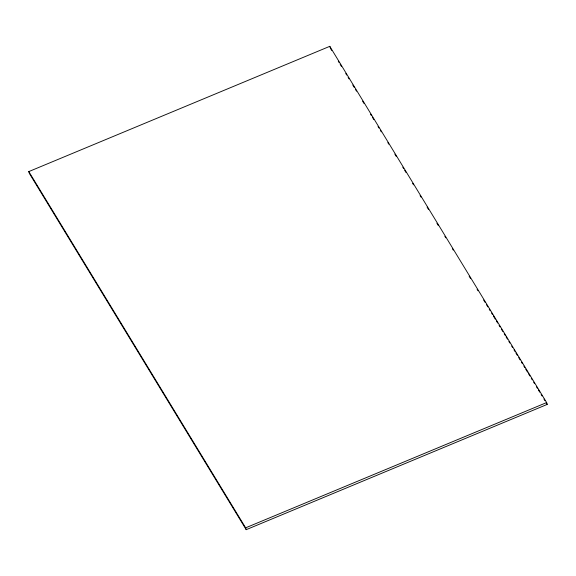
<?xml version="1.0" encoding="UTF-8"?>
<svg xmlns="http://www.w3.org/2000/svg" width="576" height="576" viewBox="0 0 576 576"><rect width="100%" height="100%" fill="white"/><g stroke="black" fill="none" stroke-linecap="round" stroke-linejoin="round"><path stroke-width="0.86" d="M28.8 171.583L329.789 46.332L546.638 402.574L547.2 404.417L246.211 529.668L29.362 173.426L28.8 171.583L245.65 527.825L246.211 529.668M245.65 527.825L546.638 402.574M330.35 48.175L331.754 50.479M338.299 61.229L339.235 62.762M340.164 64.296L341.568 66.6M345.773 73.512L346.709 75.046M348.113 77.35L349.049 78.883M352.786 85.025L354.19 87.329M355.586 89.633L356.522 91.166M362.599 101.153L364.003 103.457M370.541 114.199L371.477 115.74M372.413 117.274L373.817 119.578M378.022 126.49L378.958 128.023M380.362 130.327L381.29 131.861M387.835 142.61L388.771 144.144M394.848 154.123L396.245 156.427M402.79 167.177L403.726 168.71M404.662 170.251L406.066 172.555M412.603 183.298L413.539 184.838M420.084 195.588L421.02 197.122M427.09 207.101L428.494 209.405M436.91 223.222L438.307 225.526M444.852 236.275L445.788 237.809M452.333 248.558L453.262 250.099M469.152 276.199L470.556 278.503M477.101 289.253L478.03 290.786M483.638 300.002L485.042 302.306M486.446 304.603L487.85 306.907M489.247 309.211L490.183 310.752M491.587 313.049L492.523 314.59M493.452 316.123L495.324 319.198M496.26 320.731L497.664 323.035M499.061 325.339L499.997 326.873M501.401 329.177L502.805 331.481M504.202 333.785L505.138 335.318M506.074 336.852L507.478 339.156M508.874 341.46L509.81 342.994M511.682 346.068L512.618 347.602M514.015 349.906L514.951 351.439M515.887 352.973L517.291 355.277M518.695 357.581L520.092 359.885M521.496 362.189L522.432 363.722M523.836 366.026L524.765 367.56M525.701 369.101L527.573 372.168M528.509 373.702L529.906 376.006M531.31 378.31L532.246 379.85M533.65 382.147L534.578 383.688M536.45 386.755L537.386 388.296M538.322 389.83L539.719 392.134M541.123 394.438L542.059 395.971M543.931 399.038L544.86 400.579M546.264 402.883L547.2 404.417M329.789 46.332L330.163 47.563"/></g></svg>
